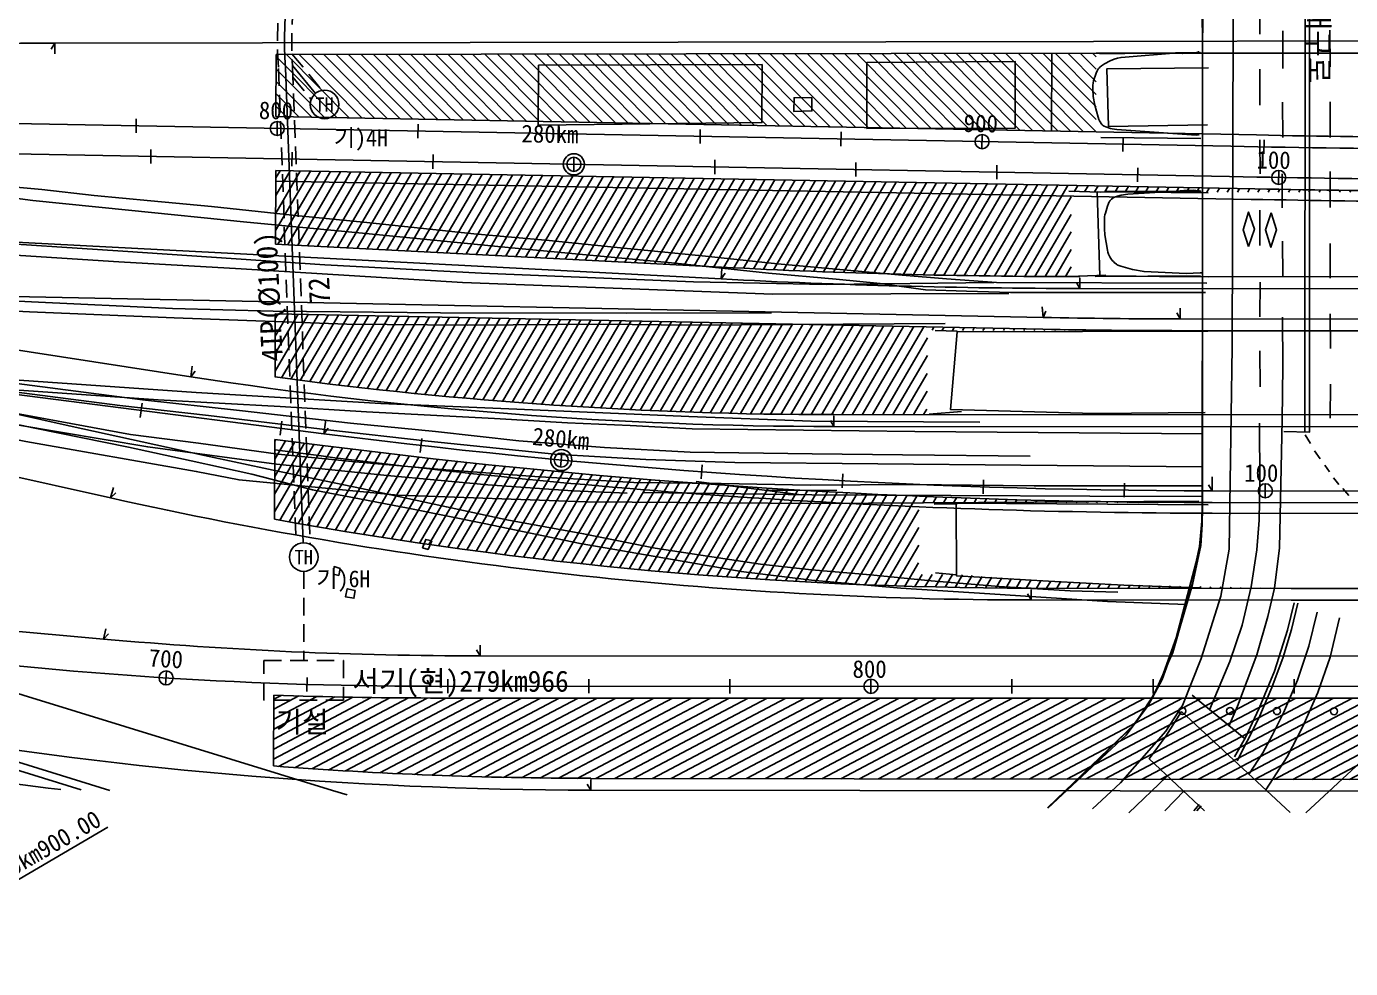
# Model space of a CAD drawing. Header units: millimetres. Extents: x 1510 to 2306, y 1103 to 1809.
# Drawn here: x 1615.5 to 1803.3, y 1364.9 to 1498.5 of the extents above; entities that cross this region are included whole.
import ezdxf
from ezdxf.enums import TextEntityAlignment as Align

# ---------------------------------------------------------------- set-up
doc = ezdxf.new("R2010")
doc.units = ezdxf.units.MM
doc.header["$LTSCALE"] = 10
doc.header["$MEASUREMENT"] = 0
doc.linetypes.add('HIDDEN', pattern=[0.375, 0.25, -0.125])
for name, color, linetype in [('TN-CABL', 4, 'Continuous'), ('TN-LEAT', 3, 'Continuous'), ('TN-MANH', 4, 'Continuous'), ('TT-WIRE-EQPM', 6, 'Continuous'), ('TZ-BASE', 253, 'Continuous'), ('TZ-CABL', 4, 'Continuous'), ('TZ-LEAL', 1, 'Continuous'), ('TZ-LEAT', 3, 'Continuous')]:
    doc.layers.add(name, color=color, linetype=linetype)
doc.styles.get("Standard").update_dxf_attribs({"font": 'GulimChe.ttf'})
doc.styles.add('SYMBTEXT', font='GulimChe.ttf')
doc.linetypes.add('ZIGZAG', pattern='A,0.0001,-0.2,[131,ltypeshp.shx,S=0.2,R=0,X=-0.2,Y=0],-0.4,[131,ltypeshp.shx,S=0.2,R=180,X=0.2,Y=0],-0.2', length=0.8001)
pattern_1 = [(59.67128, (608.0083, -80.3485), (-1.0789282, 0.6312004), [])]

# ---------------------------------------------------------------- blocks, each defined once
blk = doc.blocks.new('JD-1')
at = {"layer": 'TZ-BASE'}
h = blk.add_hatch(dxfattribs=at)
h.set_pattern_fill('ANSI31', color=256, scale=10, angle=-17.1866, style=0)
h.set_pattern_definition([(314.7874, (57.6655, 13.7095), (0.887157, 0.880598), [])])
h.paths.add_polyline_path([(173.94, 2.73), (173.94, 13.9), (57.67, 13.71), (57.63, 4.9)])
h.paths.add_polyline_path([(107.84, 4.65), (126.43, 4.56), (126.45, 9.27), (107.86, 9.36)], flags=24)
h.paths.add_polyline_path([(107.79, 8.93), (127.91, 8.83), (127.93, 13.02), (107.81, 13.12)], flags=24)
h = blk.add_hatch(dxfattribs=at)
h.set_pattern_fill('ANSI31', color=256, scale=10, angle=-17.1866, style=0)
h.set_pattern_definition(pattern_1)
h.paths.add_polyline_path([(170.43, -6.36), (57.6, -4.25), (57.57, -13.16), (120.84, -16.45, 0.012423), (170.42, -17.79)])
h.paths.add_polyline_path([(57.6, -4.25), (170.43, -6.36), (170.43, -5.78), (174.63, -5.78), (245.46, -5.85, -0.004234), (196.47, -5.34), (57.6, -2.75)])
h.paths.add_polyline_path([(133.89, -19.36), (138.49, -19.52), (138.66, -14.9), (134.05, -14.74)], flags=25)
h.paths.add_polyline_path([(108.22, -14.67), (126.81, -14.76), (126.84, -10.05), (108.24, -9.96)], flags=25)
h.paths.add_polyline_path([(108.22, -10.99), (128.35, -11.09), (128.37, -6.9), (108.25, -6.8)], flags=25)
h = blk.add_hatch(dxfattribs=at)
h.set_pattern_fill('ANSI31', color=256, scale=10, angle=-17.1866, style=0)
h.set_pattern_definition(pattern_1)
h.paths.add_polyline_path([(57.53, -23.05), (57.5, -32.03, 0.033233), (136.77, -37.37), (149.93, -37.34), (150.07, -25.37), (154.37, -25.42), (185.23, -25.45, -0.004704), (166.39, -25.25)])
h.paths.add_polyline_path([(116, -37.55), (120.08, -37.86), (120.43, -33.25), (116.34, -32.94)], flags=25)
h.paths.add_polyline_path([(108.1, -33.96), (124.99, -34.05), (125.01, -29.34), (108.12, -29.25)], flags=24)
h.paths.add_polyline_path([(108.1, -30.28), (128.22, -30.38), (128.24, -26.19), (108.12, -26.09)], flags=24)
h = blk.add_hatch(dxfattribs=at)
h.set_pattern_fill('ANSI31', color=256, scale=10, angle=-17.1866, style=0)
h.set_pattern_definition(pattern_1)
h.paths.add_polyline_path([(164.73, -61.97), (201.63, -61.99), (178.66, -61.53), (166.85, -60.96), (154.07, -60.02), (148.77, -60), (148.81, -49.87), (190.4, -49.83, -0.031589), (64.22, -41.73), (57.46, -40.86), (57.42, -52.18, 0.045116)])
h.paths.add_polyline_path([(90.36, -59.43), (94.44, -59.74), (94.79, -55.13), (90.71, -54.82)], flags=25)
h.paths.add_polyline_path([(108.85, -58.13), (125.74, -58.21), (125.77, -53.5), (108.88, -53.42)], flags=24)
h.paths.add_polyline_path([(108.86, -54.45), (128.98, -54.55), (129, -50.36), (108.88, -50.26)], flags=24)
h = blk.add_hatch(dxfattribs=at)
h.set_pattern_fill('ANSI31', color=256, scale=10, angle=-17.1866, style=0)
h.set_pattern_definition([(27.81338215, (-236770.317, -203461.3368), (-0.5832415407, 1.105590026), [])])
h.paths.add_polyline_path([(79.56, -77.54, -0.009242), (57.33, -77.13), (57.29, -87.18, 0.018822), (102.29, -88.94), (323.66, -89.25), (320.9, -86.73), (315.14, -81.46), (311.65, -77.57)])
h.paths.add_polyline_path([(119.16, -86.06), (147.33, -86.2), (147.36, -80.33), (119.19, -80.19)], flags=24)
h.paths.add_polyline_path([(319.68, -88.89), (327.36, -88.92), (327.38, -84.26), (319.7, -84.23)], flags=9)
h.paths.add_polyline_path([(190.11, -83.79), (227.42, -83.97), (227.44, -79.26), (190.13, -79.07)], flags=24)
h.paths.add_polyline_path([(279.99, -91.22), (312.3, -91.34), (312.32, -86.33), (280.01, -86.2)], flags=25)
h.paths.add_polyline_path([(246.13, -86.14), (271.76, -86.27), (271.78, -80.86), (246.15, -80.73)], flags=24)
for p, q in [((25.76, 14.48), (26.28, 15.33)), ((26.28, 15.33), (26.24, 13.83)), ((173.56, 15.58), (26.28, 15.33)), ((173.56, 15.58), (321.01, 15.82)), ((57.63, 4.9), (57.67, 13.71)), ((173.94, 13.9), (57.67, 13.71)), ((167.63, 2.85), (167.67, 13.89)), ((477.67, 13.78), (173.94, 13.9)), ((37.82, 4.59), (37.78, 2.6)), ((57.63, 4.9), (196.71, 2.3)), ((57.81, 4.22), (57.78, 2.22)), ((77.81, 3.85), (77.77, 1.85)), ((97.81, 3.47), (97.77, 1.48)), ((117.8, 3.1), (117.77, 1.1)), ((137.8, 2.73), (137.76, 0.73)), ((157.8, 2.35), (157.76, 0.36)), ((177.79, 1.98), (177.76, -0.02)), ((39.9, 0.26), (39.87, -1.74)), ((197.79, 1.61), (197.75, -0.39)), ((59.9, -0.12), (59.86, -2.12)), ((79.9, -0.49), (79.86, -2.49)), ((99.89, -0.86), (99.86, -2.86)), ((119.89, -1.24), (119.85, -3.24)), ((139.89, -1.61), (139.85, -3.61)), ((57.57, -13.16), (57.6, -2.75)), ((57.6, -2.75), (196.47, -5.34)), ((159.88, -1.98), (159.85, -3.98)), ((179.88, -2.36), (179.84, -4.36)), ((199.87, -2.72), (199.84, -4.72)), ((-0.22, -11.83), (120.76, -18.12)), ((57.57, -13.16), (120.84, -16.45)), ((120.76, -18.12), (120.86, -16.62)), ((121.32, -17.29), (120.76, -18.12)), ((171.15, -18.6), (171.66, -19.47)), ((171.66, -19.47), (171.65, -17.97)), ((182.93, -17.76), (444.09, -18.07)), ((166.42, -23.57), (-0.38, -20.2)), ((444.09, -19.75), (171.66, -19.47)), ((166.42, -23.57), (166.28, -22.08)), ((185.89, -23.78), (185.89, -22.28)), ((57.5, -32.03), (57.53, -23.05)), ((166.39, -25.25), (57.53, -23.05)), ((166.84, -22.66), (166.42, -23.57)), ((185.39, -22.91), (185.89, -23.78)), ((497.82, -24), (185.89, -23.78)), ((185.89, -25.45), (463.69, -25.65)), ((45.54, -31.99), (11.87, -26.78)), ((45.54, -31.99), (45.73, -30.5)), ((46.15, -31.2), (45.54, -31.99)), ((38.63, -35.75), (38.38, -37.74)), ((136.76, -39.04), (136.76, -37.54)), ((154.23, -37.33), (136.77, -37.37)), ((477.48, -37.65), (154.23, -37.33)), ((58.47, -38.29), (58.22, -40.28)), ((64.43, -40.06), (64.69, -38.08)), ((64.43, -40.06), (65.04, -39.27)), ((136.26, -38.18), (136.76, -39.04)), ((509.18, -39.36), (136.76, -39.04)), ((57.42, -52.18), (57.46, -40.86)), ((64.22, -41.73), (57.46, -40.86)), ((78.31, -40.74), (78.08, -42.72)), ((34.18, -49.16), (-0.77, -41.34)), ((98.18, -42.8), (98, -44.79)), ((118.09, -44.46), (117.95, -46.46)), ((117.24, -46.82), (132.12, -48.73)), ((138.03, -45.73), (137.92, -47.73)), ((157.99, -46.6), (157.93, -48.6)), ((190.4, -48.16), (190.4, -46.16)), ((34.18, -49.16), (34.57, -47.71)), ((34.89, -48.46), (34.18, -49.16)), ((127.16, -48.09), (137.16, -48.1)), ((177.97, -47.07), (177.94, -49.07)), ((190.4, -48.16), (189.9, -47.29)), ((197.95, -47.16), (197.95, -49.16)), ((190.4, -49.83), (428.82, -50.07)), ((201.63, -61.99), (164.73, -61.97)), ((164.23, -62.78), (164.73, -63.64)), ((164.73, -63.64), (164.73, -62.14)), ((201.63, -63.67), (164.73, -63.64)), ((396.08, -62.14), (201.63, -61.99)), ((416.08, -63.83), (201.63, -63.67)), ((33.17, -69.18), (-1.23, -66.1)), ((33.17, -69.18), (33.51, -67.72)), ((33.85, -68.45), (33.17, -69.18)), ((86.09, -70.71), (86.6, -71.57)), ((86.6, -71.57), (86.59, -70.07)), ((86.6, -71.57), (496.03, -71.62)), ((42.1, -73.69), (41.98, -75.69)), ((62.05, -74.61), (61.99, -76.61)), ((79.06, -75), (79.56, -75.87)), ((79.56, -75.87), (79.56, -74.37)), ((82.02, -74.87), (82.02, -76.87)), ((102.02, -74.87), (102.02, -76.87)), ((122.02, -74.88), (122.02, -76.88)), ((142.02, -74.88), (142.02, -76.88)), ((162.02, -74.88), (162.02, -76.88)), ((182.02, -74.88), (182.02, -76.88)), ((202.02, -74.89), (202.02, -76.89)), ((57.33, -77.13), (57.29, -87.18)), ((79.56, -77.54), (477.33, -77.6)), ((101.78, -89.75), (102.29, -90.61)), ((102.29, -90.61), (102.28, -89.11)), ((102.29, -88.94), (421.52, -89.39)), ((102.29, -90.61), (140.46, -90.67)), ((140.46, -90.67), (441.52, -91.09))]:
    blk.add_line(p, q, dxfattribs=at)
at = {"layer": 'TZ-BASE', "elevation": 46}
for points in [[(188.58, 2.35), (188.43, 2.32), (188.16, 2.29), (176.89, 3.06), (176.25, 3.17), (175.97, 3.24), (175.33, 3.45), (175.1, 3.56), (175, 3.6), (174.88, 3.69), (174.79, 3.77), (174.69, 3.89), (174.6, 4.02), (174.51, 4.16), (174.43, 4.31), (174.36, 4.48), (174.23, 4.82), (173.78, 6.52), (173.55, 7.74), (173.47, 8.81), (173.49, 9.35), (173.53, 9.65), (173.6, 9.97), (173.94, 11.06), (174.09, 11.4), (174.14, 11.5), (174.23, 11.63), (174.31, 11.72), (174.41, 11.84), (174.5, 11.93), (174.72, 12.11), (175.14, 12.39), (175.94, 12.83), (176.53, 13.07), (176.99, 13.2), (177.49, 13.3), (185.51, 13.96), (185.8, 13.94), (185.83, 13.94), (185.88, 13.92), (186, 13.89), (186.05, 13.88), (186.12, 13.88), (186.27, 13.87), (187.78, 13.91), (187.87, 13.92), (188.04, 13.96), (188.36, 14.05), (188.4, 14.06), (188.49, 14.09), (188.57, 14.09)], [(188.93, -17.27), (188.82, -17.26), (188.72, -17.26), (186.72, -17.34), (180.76, -17.08), (179.12, -16.78), (177.44, -16.29), (177.3, -16.25), (177.19, -16.21), (177.05, -16.15), (176.95, -16.09), (176.83, -16.01), (176.53, -15.78), (176.41, -15.66), (176.23, -15.48), (176.13, -15.35), (176.03, -15.22), (175.89, -14.99), (175.78, -14.78), (175.72, -14.61), (175.63, -14.34), (175.56, -14.05), (175.2, -11.86), (175.14, -11.02), (175.13, -9.55), (175.16, -9.3), (175.2, -9.02), (175.26, -8.79), (175.58, -7.77), (175.71, -7.42), (175.82, -7.19), (175.88, -7.09), (175.94, -7.01), (176.03, -6.89), (176.11, -6.82), (176.3, -6.67), (176.39, -6.62), (176.54, -6.54), (176.97, -6.38), (177.52, -6.24), (178.45, -6.08), (182.3, -5.84), (183.63, -5.81), (186.94, -5.52), (186.99, -5.53), (187.02, -5.54), (187.11, -5.56), (187.17, -5.56), (187.71, -5.54), (188.5, -5.6), (188.6, -5.61), (188.78, -5.67)]]:
    blk.add_lwpolyline(points, dxfattribs=at)
at = {"layer": 'TZ-BASE'}
for points in [[(0.08, 4.3), (193.04, 0.7, 0.004548), (254.89, 0.1), (254.89, 0.1), (534.59, -0.03, -0.004474), (615.11, -0.79), (615.11, -0.79), (700.31, -2.35)], [(699.97, -21.09, 0.002801), (688.86, -22.53), (563.39, -39.44), (563.39, -39.44, -0.033753), (428.83, -48.4), (190.4, -48.16), (190.4, -48.16, -0.031589), (64.43, -40.06), (-0.59, -31.74)], [(-1.31, -70.38, 0.033816), (79.56, -75.87), (79.56, -75.87), (512.9, -75.93, 0.043253), (616.13, -66.99), (616.13, -66.99), (699.39, -52.46)]]:
    blk.add_lwpolyline(points, format="xyb", dxfattribs=at)
at = {"layer": 'TZ-BASE', "ltscale": 10}
blk.add_lwpolyline([(57.6, -4.25), (195.93, -6.83, 0.004426), (249.04, -7.35), (477.59, -7.57)], format="xyb", dxfattribs=at)
at = {"layer": 'TZ-BASE', "ltscale": 10, "flags": 128}
blk.add_lwpolyline([(57.46, -42.37), (64.03, -43.21, 0.031589), (190.4, -51.33), (428.82, -51.57, 0.012118), (477.43, -50.44)], format="xyb", dxfattribs=at)
at = {"layer": 'TZ-BASE', "flags": 128}
blk.add_lwpolyline([(190.4, -48.16), (428.83, -48.4)], dxfattribs=at)
at = {"layer": 'TZ-BASE', "linetype": 'Continuous'}
for points, elevation in [([(66.75, -59.16), (65.88, -58.9), (65.79, -59.96), (66.54, -60.16)], 45.39), ([(68.88, -62.31), (67.73, -62.04), (67.48, -63.17), (68.68, -63.39)], 45.41)]:
    blk.add_lwpolyline(points, close=True, dxfattribs=dict(at, elevation=elevation))
at = {"layer": 'TZ-BASE'}
for points in [[(189.04, 86.49, 54.63), (189.04, 66.62, 54.81), (189.04, -46.08, 54.52), (188.96, -53.19, 54.52), (188.76, -55.78, 54.5), (187.66, -61.13, 54.49), (184.83, -71.1, 54.49), (182.17, -77, 54.53), (179.43, -81.19, 54.62), (167.05, -93.13, 54.59)], [(189.01, 86.49, 53.75), (189.06, -51.45, 53.91), (188.61, -56.07, 53.76), (188.1, -58.44, 53.76), (185.32, -69.03, 54.63), (183.02, -75.35, 54.63), (181.28, -78.56, 54.52), (179.21, -81.44, 54.52), (171.91, -88.64, 54.66), (167.07, -93.13, 54.66)], [(167.09, -93.14, 54.82), (178.21, -82.82, 54.84), (181.32, -78.59, 54.84), (183.34, -74.9, 54.84), (185.25, -69.52, 54.84), (187.61, -61.46, 54.84), (188.81, -55.92, 54.87), (188.99, -52.92, 54.87), (189.15, 86.48, 55.01)], [(173.46, -93.25, 53.97), (177.42, -89.55, 53.97), (183.82, -82.22, 53.85), (186.21, -78.6, 53.85), (188.85, -71.95, 53.85), (191.62, -63.1, 53.83), (192.82, -56.42, 53.83), (193.26, -27.78, 53.87), (193.5, 47.57, 54), (193.43, 86.4, 53.98)], [(200.57, -39.74, 53.84), (204.22, -39.82, 53.84), (204.17, 86.22, 53.91)], [(203.63, 86.23, 53.9), (203.57, -39.87, 53.7)], [(197.2, 21.73, 53.75), (197.16, 16.58, 53.69)], [(200.44, 11.75, 53.71), (200.45, 17.05, 53.73)], [(207.12, 17.15, 53.67), (207.17, 11.97, 53.67)], [(188.75, 13.98, 46.09), (174.46, 13.83, 46.07)], [(126.6, 12.28, 52.61), (126.56, 4.06, 52.64), (94.81, 3.69, 52.64), (94.87, 12.2, 52.62), (126.6, 12.28, 52.61)], [(141.44, 3.24, 55.6), (162.48, 3.27, 55.6), (162.49, 12.72, 55.6), (141.44, 12.58, 55.66), (141.44, 3.24, 55.6)], [(189.87, 11.83, 46.02), (175.45, 11.67, 46.05), (175.7, 3.49, 46.05), (189.77, 3.72, 45.93)], [(197.16, 11.63, 53.66), (197.16, 6.54, 53.66)], [(133.65, 7.61, 48.46), (133.64, 5.72, 48.46), (131.06, 5.65, 48.46), (131.12, 7.57, 48.55), (133.65, 7.61, 48.46)], [(200.45, 1.95, 53.71), (200.41, 6.96, 53.71)], [(207.14, 6.99, 53.67), (207.16, 1.93, 53.67)], [(174.63, 1.93, 45.94), (188.82, 1.78, 45.99)], [(197.17, 1.62, 53.66), (197.22, -3.2, 53.66)], [(200.36, -8.05, 53.71), (200.36, -3.23, 53.71)], [(207.17, -2.86, 53.67), (207.16, -7.98, 53.67)], [(174.59, -5.8, 46.24), (170.1, -5.68, 45.77)], [(189.83, -5.88, 46.33), (174.1, -5.78, 46.43), (174.48, -17.69, 46.45), (189.88, -17.8, 46.26)], [(188.86, -5.73, 46.22), (175.36, -5.72, 45.92)], [(197.18, -8.35, 53.66), (197.17, -13.35, 53.65)], [(-0.22, -11.89, 45.83), (14.26, -12.78, 45.79), (35.91, -14.17, 45.6)], [(96.36, -12.68, 45.77), (106.47, -13.69, 45.74), (118.54, -14.87, 45.86), (128.76, -15.96, 45.93), (139.68, -16.98, 45.95), (146.46, -17.59, 45.86), (152.72, -18.12, 45.84), (159.84, -18.63, 45.81), (189.65, -18.7, 45.69)], [(200.45, -17.73, 53.79), (200.4, -12.78, 53.71)], [(207.13, -13.08, 53.67), (207.15, -17.99, 53.67)], [(35.34, -15.67, 45.65), (6.67, -13.86, 45.67), (-0.25, -13.42, 45.7)], [(35.91, -14.17, 45.6), (64.56, -16.11, 45.81), (86.78, -17.3, 45.91), (116.86, -18.52, 45.86), (135.68, -18.92, 45.88), (159.45, -18.61, 45.74)], [(189.46, -20.03, 45.6), (161.83, -20.05, 45.91), (155.58, -19.85, 45.81), (149.77, -19.68, 45.81), (143.33, -18.76, 45.81), (137.08, -18.13, 45.86), (127.5, -17.29, 45.69), (114.24, -15.9, 45.62), (91.05, -13.71, 45.77)], [(161.58, -20.19, 45.77), (128.09, -20.26, 45.84), (84.06, -18.63, 45.74), (52.68, -16.68, 45.6), (35.34, -15.67, 45.65)], [(170.12, -17.75, 45.81), (175.32, -17.58, 46.31)], [(173.82, -17.79, 45.65), (188.74, -17.67, 46.1)], [(197.22, -18.55, 53.74), (197.16, -23.47, 53.72)], [(107.28, -22.98, 45.79), (127.92, -22.9, 45.77)], [(192.79, -81.52, 53.68), (194.01, -78.71, 53.68), (196.75, -71.43, 53.77), (198.31, -65.98, 53.77), (199.26, -61.96, 53.76), (199.95, -56.24, 53.76), (200.35, -38.15, 53.76), (200.43, -30.47, 53.78), (200.39, -23.52, 53.78)], [(207.16, -23.08, 53.66), (207.19, -27.96, 53.66)], [(152.53, -24.42, 45.72), (116.31, -24.68, 45.81)], [(154.25, -25.52, 46.31), (151.13, -25.41, 45.74)], [(189.78, -25.51, 46.22), (154.25, -25.6, 46.4), (153.3, -36.65, 46.4), (173.74, -37.21, 46.36), (189.43, -37.07, 46.31)], [(197.15, -28.32, 53.72), (197.22, -33.43, 53.64)], [(207.2, -33.03, 53.66), (207.15, -37.88, 53.66)], [(-0.68, -36.59, 45.46), (22.15, -41.17, 45.44), (46.33, -45.4, 45.44), (52.39, -46.62, 45.44), (74.91, -48.76, 45.44), (101.7, -49.73, 45.44), (133.87, -49.98, 45.43), (188.5, -49.62, 45.07)], [(150.27, -37.3, 45.58), (154.84, -36.91, 46.19)], [(157.47, -38.43, 45.72), (133.53, -38.27, 45.65), (116.19, -37.63, 45.62)], [(116.67, -39.37, 45.65), (148.24, -39.74, 45.65), (189.06, -40.09, 45.72)], [(197.14, -38.57, 53.64), (197.17, -46.94, 53.64), (197.08, -52.33, 53.6), (196.75, -56.53, 53.6), (195.96, -61.77, 53.6), (194.68, -67.19, 53.62), (192.91, -72.36, 53.62), (190.05, -79.22, 53.62)], [(203.58, -40.21, 53.75), (204.36, -41.46, 53.74)], [(164.62, -43.23, 45.72), (146.51, -43.05, 45.62), (133.69, -42.92, 45.58), (116.37, -42.66, 45.74)], [(204.92, -42.51, 53.74), (205.71, -43.61, 53.74)], [(110.08, -43.74, 45.7), (122.71, -44.15, 45.62), (163.27, -44.51, 45.6), (189.06, -44.76, 45.58)], [(206.37, -44.52, 53.74), (207.03, -45.47, 53.73)], [(207.64, -46.33, 53.71), (208.39, -47.25, 53.69)], [(108.38, -46.96, 45.79), (120.75, -47.12, 45.65), (133.45, -47.35, 45.69), (147.64, -47.28, 45.67), (165.17, -47.46, 45.62), (189.06, -47.47, 45.62)], [(189.06, -48.96, 45.43), (173.06, -48.93, 45.43), (133.62, -48.73, 45.62), (116.86, -48.5, 45.58), (109.75, -48.4, 45.55)], [(208.94, -47.83, 53.69), (209.78, -48.81, 53.69)], [(154.23, -50.01, 46.4), (150.97, -50.07, 45.48)], [(189.86, -50.13, 46.12), (154.08, -49.93, 46.33), (154.15, -60.23, 46.33), (167.2, -60.97, 46.26), (177.86, -61.54, 46.26), (188.6, -61.92, 46.26)], [(119.46, -57.53, 45.79), (126.34, -58.55, 45.55), (133.58, -59.35, 45.69), (141.95, -60.06, 45.69), (150.55, -60.91, 45.72), (160.2, -61.72, 45.69), (170.25, -62.36, 45.65), (177.01, -62.52, 45.62)], [(186.78, -64.3, 45.57), (175.55, -63.84, 45.48), (158.87, -62.78, 45.48), (146.27, -61.97, 45.48), (133.56, -60.82, 45.48), (123.63, -59.61, 45.65), (119.08, -58.8, 45.91)], [(151.19, -59.8, 45.62), (154.17, -60.09, 46.12)], [(193.6, -85.87, 53.84), (195.14, -83.12, 53.85), (197.07, -79, 53.85), (199.24, -73.71, 53.83), (201.1, -67.91, 53.83), (202.02, -64.06, 53.83)], [(202.55, -64.09, 53.83), (201.66, -67.81, 53.83), (200.49, -71.73, 53.83), (198.89, -76.07, 53.83), (197.01, -80.39, 53.72), (195.39, -83.67, 53.72), (193.94, -86.45, 53.72)], [(205.29, -65.38, 53.66), (204.14, -70.21, 53.66), (202.5, -75, 53.66), (200.55, -79.62, 53.66), (198.91, -82.86, 53.66), (197.59, -85.3, 53.66), (195.68, -88.28, 53.66)], [(198.01, -90.54, 53.66), (201.04, -85.86, 53.77), (203.27, -81.56, 53.78), (205.41, -76.78, 53.78), (207.17, -71.75, 53.78), (208.47, -66.18, 53.78)], [(67.73, -91.28, 45.48), (65.66, -90.66, 45.49), (-0.2, -70.39, 45.65), (-1.31, -70.07, 45.65)], [(187.58, -77.15, 53.62), (194.96, -83.23, 53.66)], [(-1.49, -79.64, 45.23), (34.06, -90.65, 45.23)], [(186.04, -79.43, 53.68), (183.84, -82.96, 53.68), (181.48, -86.16, 53.68), (189.32, -93.55, 53.67)], [(201.48, -93.76, 53.81), (186.04, -79.43, 53.68)], [(219.25, -79.39, 53.8), (203.69, -93.8, 53.8)], [(30.01, -90.58, 45.17), (-1.51, -80.83, 45.18)], [(183.92, -88.7, 53.74), (178.6, -93.81, 53.74)], [(183.68, -93.53, 53.9), (186.48, -90.66, 53.9)], [(187.81, -93.52, 53.91), (188.56, -92.64, 53.86)], [(188.87, -92.85, 53.85), (188.24, -93.53, 53.85)]]:
    blk.add_polyline3d(points, dxfattribs=at)
at = {"layer": 'TZ-BASE', "linetype": 'Continuous'}
for points in [[(-0.19, -3.24, 45.86), (9.62, -4.19, 45.84), (17.13, -4.79, 45.86), (24.41, -5.43, 45.89), (31.86, -6.28, 45.89), (39.87, -7.06, 45.86), (48.49, -7.82, 45.89), (60.38, -9.14, 45.77), (70.5, -10.11, 45.81), (85.69, -11.74, 45.79), (96.36, -12.68, 45.77)], [(91.05, -13.71, 45.77), (69.89, -11.63, 45.77), (53.5, -10.04, 45.79), (36.73, -8.35, 45.84), (23.16, -7, 45.84), (17.02, -6.2, 45.89), (8.81, -5.53, 45.91), (4.02, -5.19, 45.91), (-0.09, -4.92, 45.89)], [(107.28, -22.98, 45.79), (80.97, -22.94, 45.72), (57.21, -22.67, 45.74), (42.95, -22.29, 45.7), (22.97, -21.37, 45.67), (7.52, -20.62, 45.7), (-0.38, -20.23, 45.7)], [(-0.4, -21.64, 45.7), (22.69, -22.79, 45.7), (43.19, -23.63, 45.67), (67.66, -24.51, 45.65), (84.86, -24.65, 45.62), (104.06, -24.55, 45.72), (116.31, -24.68, 45.81)], [(-0.59, -31.48, 45.72), (2.35, -31.84, 45.7), (17.03, -33.61, 45.7), (40.94, -35.26, 45.62), (58.2, -36.18, 45.58), (70.48, -36.95, 45.58), (88.64, -37.92, 45.67), (98.97, -38.51, 45.7), (107.84, -38.9, 45.72), (116.67, -39.37, 45.65)], [(116.19, -37.63, 45.62), (91.79, -36.6, 45.77), (72.52, -35.79, 45.65), (46.33, -34.21, 45.62), (21.18, -32.47, 45.67), (13.14, -31.81, 45.74), (-0.56, -30.25, 45.72)], [(116.37, -42.66, 45.74), (104.24, -42.02, 45.79), (92.09, -41.07, 45.77), (80.26, -39.77, 45.74), (68.19, -38.55, 45.65), (52.46, -36.76, 45.62), (38.69, -35.25, 45.65), (9.92, -31.5, 45.65)], [(119.46, -57.53, 45.79), (111.43, -56.28, 45.77), (101.26, -54.25, 45.79), (90.37, -52.25, 45.77), (81.79, -50.45, 45.79), (69.77, -47.84, 45.74), (57.23, -45.21, 45.7), (47.5, -43.14, 45.7), (28.29, -38.96, 45.77), (20.28, -37.14, 45.72), (7.36, -34.55, 45.74), (-0.61, -32.91, 45.74)], [(15.65, -33.49, 45.7), (35.47, -36.07, 45.65), (48.06, -37.48, 45.58), (64.97, -39.53, 45.53), (79.23, -41.14, 45.62), (97.15, -42.95, 45.67), (110.08, -43.74, 45.7)], [(-0.64, -34.39, 45.82), (1.46, -34.84, 45.81), (12.35, -36.96, 45.84), (23.42, -39.26, 45.79), (36.7, -41.96, 45.84), (45.61, -43.91, 45.74), (54.18, -45.82, 45.7), (62.82, -48, 45.72), (76.36, -50.63, 45.77), (87.14, -52.8, 45.74), (100.76, -55.65, 45.79), (110.05, -57.24, 45.89), (119.08, -58.8, 45.91)], [(108.38, -46.96, 45.79), (94.33, -46.15, 45.79), (81.1, -45.15, 45.79), (68.39, -43.98, 45.77), (57.94, -42.98, 45.7), (46.64, -41.4, 45.65), (37, -40.15, 45.65), (14.64, -36.07, 45.72), (14.6, -36.06, 45.72)], [(20.89, -38.79, 45.77), (39.43, -41.93, 45.79), (57.71, -44.39, 45.72), (73.42, -46, 45.67), (87.69, -47.3, 45.74), (99.7, -48.16, 45.74), (107.42, -48.48, 45.77)]]:
    blk.add_polyline3d(points, dxfattribs=at)
at = {"layer": 'TZ-BASE'}
for points in [[(195.58, -13.49, 53.65), (194.81, -11.17, 53.65), (195.56, -8.64, 53.65), (196.41, -11.07, 53.65)], [(198.76, -8.73, 53.65), (197.97, -11.14, 53.65), (198.75, -13.61, 53.65), (199.53, -11.14, 53.65)]]:
    blk.add_polyline3d(points, close=True, dxfattribs=at)
at = {"layer": 'TZ-BASE', "linetype": 'Continuous'}
blk.add_polyline3d([(79.71, -55.26, 45.7), (78.86, -55.05, 45.65), (78.42, -56.23, 45.65), (79.21, -56.47, 45.65)], close=True, dxfattribs=at)
at = {"layer": 'TZ-BASE'}
for centre, radius in [((57.8, 3.22), 1), ((157.78, 1.36), 1), ((99.88, -1.86), 1.5), ((99.88, -1.86), 1), ((199.86, -3.72), 1), ((98.09, -43.8), 1.5), ((98.09, -43.8), 1), ((197.95, -48.16), 1), ((42.04, -74.69), 1), ((142.02, -75.88), 1), ((186.19, -79.38), 0.5), ((192.95, -79.38), 0.5), ((199.6, -79.4), 0.5), ((207.7, -79.42), 0.5)]:
    blk.add_circle(centre, radius, dxfattribs=at)
for centre, radius, start, end in [((27.95, -984.67), 1000, 90.09563, 91.5855), ((240.81, 2159.94), 2158.09, 268.82895, 270.27713), ((250.96, 2886.35), 2892.2, 268.92058, 269.99874), ((172.67, 980.53), 998.32, 267.02402, 269.94174), ((172.67, 980.53), 1000, 267.02402, 269.94174), ((186.63, 976.22), 1000, 268.84236, 269.9579), ((186.63, 976.22), 1001.67, 268.84236, 269.9579), ((137.27, 560.96), 600, 261.20569, 269.95163), ((137.27, 560.96), 598.32, 262.33792, 269.95163), ((191.4, 951.84), 1001.67, 262.70569, 269.9429), ((165.19, 536.36), 600, 257.38736, 269.95565), ((165.19, 536.36), 598.32, 259.62293, 269.95565), ((86.67, 528.43), 600, 264.88347, 269.99258), ((79.64, 524.13), 601.67, 267.87463, 269.99258), ((103.13, 509.39), 600, 260.11152, 269.91926), ((96.76, 505.42), 600, 260.56374, 263.33423), ((103.13, 509.39), 598.32, 265.60609, 269.91926)]:
    blk.add_arc(centre, radius, start, end, dxfattribs=at)
at = {"layer": 'TZ-BASE', "linetype": 'Continuous'}
blk.add_text('동대구로', height=3, rotation=270.5852, dxfattribs=at).set_placement((205.52, 17.15), align=Align.MIDDLE)
at = {"layer": 'TZ-BASE'}
for s, rotation, p in [('800', 358.9304, (55.18, 4.57)), ('280km', 358.9304, (92.43, 1.27)), ('900', 358.9304, (155.15, 2.74)), ('100', 359.0481, (196.68, -2.45)), ('280km', 354.646, (93.91, -41.64)), ('100', 359.9429, (194.95, -46.87)), ('700', 356.4069, (39.52, -73.06)), ('800', 359.9926, (139.4, -74.68))]:
    blk.add_text(s, height=2.5, rotation=rotation, dxfattribs=at).set_placement(p)
blk = doc.blocks.new('TZMH101')
at = {"linetype": 'Continuous'}
blk.add_circle((0, 0), 2.5, dxfattribs=at)
at = {"style": 'SYMBTEXT'}
blk.add_attdef('TZMH_TITLE', text='', height=2.5, dxfattribs=at).set_placement((0, 0), align=Align.MIDDLE_CENTER)

msp = doc.modelspace()

# ---------------------------------------------------------------- linework, layer by layer
at = {"layer": 'TN-CABL', "linetype": 'ZIGZAG', "ltscale": 0.5}
msp.add_lwpolyline([(1666.29, 1535.96, 0.189562), (1652.24, 1492.6), (1654.75, 1425.25)], format="xyb", dxfattribs=at)
msp.add_lwpolyline([(1653.22, 1492.94), (1656.5, 1488.96)], dxfattribs=at)
at = {"layer": 'TZ-BASE'}
msp.add_lwpolyline([(1593.27, 1480.77), (1786.15, 1477.17, 0.004533), (1847.79, 1476.58), (1847.79, 1476.58), (2128.94, 1476.43, -0.004458), (2209.18, 1475.67), (2209.18, 1475.67), (2293.5, 1474.12)], format="xyb", dxfattribs=at)
at = {"layer": 'TZ-CABL', "linetype": 'HIDDEN'}
for points in [[(1665.66, 1536.77, 0.190588), (1651.24, 1492.52), (1653.77, 1424.95)], [(1667.18, 1535.47, 0.190262), (1653.24, 1492.68), (1655.76, 1425.03)]]:
    msp.add_lwpolyline(points, format="xyb", dxfattribs=at)
for points in [[(1653.15, 1494.6), (1657.44, 1489.4)], [(1653.29, 1491.28), (1655.89, 1488.12)]]:
    msp.add_lwpolyline(points, dxfattribs=at)
at = {"layer": 'TZ-CABL', "linetype": 'HIDDEN', "elevation": 48.22}
msp.add_lwpolyline([(1654.83, 1421.19), (1654.83, 1408.55)], dxfattribs=at)
msp.add_lwpolyline([(1649.17, 1408.55), (1660.49, 1408.55), (1660.49, 1402.93), (1649.17, 1402.93)], close=True, dxfattribs=at)
at = {"layer": 'TZ-LEAL'}
msp.add_lwpolyline([(1627.07, 1384.9), (1599.68, 1368.87), (1599.68, 1364.87)], dxfattribs=at)

# ---------------------------------------------------------------- block references
at = {"layer": 'TN-MANH', "xscale": 0.8118640500435064, "yscale": 0.8118640500435064, "zscale": 0.8118640500435064}
for p in [(1657.79, 1487.4, 52.64), (1654.83, 1423.22, 48.22)]:
    msp.add_blockref('TZMH101', p, dxfattribs=at).add_auto_attribs({'TZMH_TITLE': 'TH'})
at = {"layer": 'TZ-BASE'}
msp.add_blockref('JD-1', (1593.27, 1480.77), dxfattribs=at)

# ---------------------------------------------------------------- texts
at = {"layer": 'TN-LEAT'}
for s, p in [('4IP(Ø100)', (1649.93, 1460.12, -49.95)), ('72', (1657.02, 1460.97, -49.95))]:
    msp.add_text(s, height=3, rotation=92.8621, dxfattribs=at).set_placement(p, align=Align.MIDDLE_CENTER)
for s, p in [('서기(현)279km966', (1661.73, 1404.12)), ('기설', (1650.84, 1398.34)), ('기설', (1650.84, 1398.34))]:
    msp.add_text(s, height=3, dxfattribs=at).set_placement(p)
at = {"layer": 'TT-WIRE-EQPM'}
for s, p in [('기)4H', (1659.11, 1481.48)), ('기)6H', (1656.63, 1418.94))]:
    msp.add_text(s, height=2.4, dxfattribs=at).set_placement(p)
at = {"layer": 'TZ-LEAT'}
msp.add_text('서기(현)279km900.00', height=2.5, rotation=30, dxfattribs=at).set_placement((1613.18, 1377.66), align=Align.CENTER)

doc.saveas('drawing.dxf')
